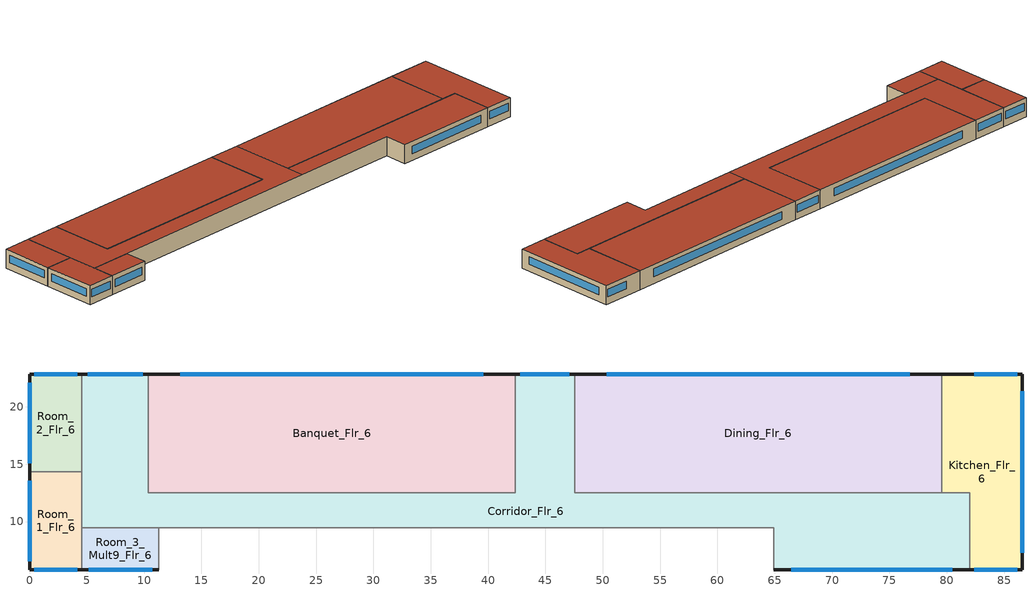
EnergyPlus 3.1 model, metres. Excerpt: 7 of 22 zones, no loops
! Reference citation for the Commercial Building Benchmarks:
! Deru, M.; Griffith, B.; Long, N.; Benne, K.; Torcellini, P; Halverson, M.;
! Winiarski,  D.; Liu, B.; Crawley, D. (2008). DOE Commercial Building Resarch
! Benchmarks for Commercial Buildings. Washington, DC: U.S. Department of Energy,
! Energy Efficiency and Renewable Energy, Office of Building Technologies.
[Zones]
Room_1_Flr_6
 floor adiabatic (INT-FLOOR-TOPSIDE): 4.57,14.33 4.57,5.79 0,5.79 0,14.33 z16.15
 wall outside (ext-walls): 0,14.33 0,5.79 4.57,5.79 z16.15:19.2
 wall to Room_2_Flr_6 (int-walls): 4.57,14.33 0,14.33 z16.15:19.2
 wall adiabatic (int-walls): 4.57,5.79 4.57,14.33 z16.15:19.2
 window (window_south): 0.4,5.79 4.17,5.79 z17.26:18.48
 window (window_west): 0,13.58 0,6.54 z17.26:18.48
 roof outside (roofs): 0,14.33 0,5.79 4.57,5.79 4.57,14.33 z19.2
Room_2_Flr_6
 floor adiabatic (INT-FLOOR-TOPSIDE): 4.57,22.86 4.57,14.33 0,14.33 0,22.86 z16.15
 wall outside (ext-walls): 4.57,22.86 0,22.86 0,14.33 z16.15:19.2
 wall adiabatic (int-walls): 4.57,14.33 4.57,22.86 z16.15:19.2
 window (window_north): 4.17,22.86 0.4,22.86 z17.26:18.48
 window (window_west): 0,22.11 0,15.07 z17.26:18.48
 roof outside (roofs): 0,22.86 0,14.33 4.57,14.33 4.57,22.86 z19.2
Room_3_Mult9_Flr_6
 floor adiabatic (INT-FLOOR-TOPSIDE): 11.28,9.45 11.28,5.79 4.57,5.79 4.57,9.45 z16.15
 wall outside (ext-walls): 4.57,5.79 11.28,5.79 z16.15:19.2
 wall adiabatic (int-walls): 11.28,5.79 11.28,9.45 4.57,9.45 4.57,5.79 z16.15:19.2
 window (window_south): 5.16,5.79 10.69,5.79 z17.26:18.48
 roof outside (roofs): 4.57,9.45 4.57,5.79 11.28,5.79 11.28,9.45 z19.2
Banquet_Flr_6
 floor adiabatic (INT-FLOOR-TOPSIDE): 42.37,22.86 42.37,12.5 10.36,12.5 10.36,22.86 z16.15
 wall outside (ext-walls): 42.37,22.86 10.36,22.86 z16.15:19.2
 wall to Corridor_Flr_6 (int-walls): 10.36,22.86 10.36,12.5 42.37,12.5 42.37,22.86 z16.15:19.2
 window (window_north): 39.57,22.86 13.16,22.86 z17.26:18.48
 roof outside (roofs): 10.36,22.86 10.36,12.5 42.37,12.5 42.37,22.86 z19.2
Dining_Flr_6
 floor adiabatic (INT-FLOOR-TOPSIDE): 79.55,22.86 79.55,12.5 47.55,12.5 47.55,22.86 z16.15
 wall outside (ext-walls): 79.55,22.86 47.55,22.86 z16.15:19.2
 wall to Kitchen_Flr_6 (int-walls): 79.55,12.5 79.55,22.86 z16.15:19.2
 wall adiabatic (int-walls): 47.55,12.5 79.55,12.5 z16.15:19.2
 wall to Corridor_Flr_6 (int-walls): 47.55,22.86 47.55,12.5 z16.15:19.2
 window (window_north): 76.75,22.86 50.35,22.86 z17.26:18.48
 roof outside (roofs): 47.55,22.86 47.55,12.5 79.55,12.5 79.55,22.86 z19.2
Kitchen_Flr_6
 floor adiabatic (INT-FLOOR-TOPSIDE): 79.55,12.5 79.55,22.86 86.56,22.86 86.56,5.79 81.99,5.79 81.99,12.5 z16.15
 wall outside (ext-walls): 81.99,5.79 86.56,5.79 86.56,22.86 79.55,22.86 z16.15:19.2
 wall adiabatic (int-walls): 79.55,12.5 81.99,12.5 z16.15:19.2
 wall to Corridor_Flr_6 (int-walls): 81.99,12.5 81.99,5.79 z16.15:19.2
 window (window_north): 86.16,22.86 82.39,22.86 z17.26:18.48
 window (window_east): 86.56,7.29 86.56,21.37 z17.26:18.48
 window (window_south): 82.39,5.79 86.16,5.79 z17.26:18.48
 roof outside (roofs): 79.55,12.5 81.99,12.5 81.99,5.79 86.56,5.79 86.56,22.86 79.55,22.86 z19.2
Corridor_Flr_6
 floor adiabatic (INT-FLOOR-TOPSIDE): 4.57,9.45 4.57,22.86 10.36,22.86 10.36,12.5 42.37,12.5 42.37,22.86 47.55,22.86 47.55,12.5 81.99,12.5 81.99,5.79 64.92,5.79 64.92,9.45 z16.15
 wall outside (ext-walls): 10.36,22.86 4.57,22.86 / 47.55,22.86 42.37,22.86 / 64.92,5.79 81.99,5.79 z16.15:19.2
 wall adiabatic (int-walls): 81.99,12.5 47.55,12.5 / 4.57,22.86 4.57,9.45 64.92,9.45 64.92,5.79 z16.15:19.2
 window (window_north): 9.86,22.86 5.08,22.86 / 47.09,22.86 42.82,22.86 z17.26:18.48
 window (window_south): 66.42,5.79 80.5,5.79 z17.26:18.48
 roof outside (roofs): 4.57,9.45 47.55,9.45 47.55,22.86 42.37,22.86 42.37,12.5 10.36,12.5 10.36,22.86 4.57,22.86 z19.2; 47.55,9.45 64.92,9.45 64.92,5.79 81.99,5.79 81.99,12.5 47.55,12.5 z19.2
[Building]
Benchmark Large Hotel New V1.1_3.1: North Axis=0; Terrain=City; Loads Convergence Tolerance Value=0.04; Temperature Convergence Tolerance Value=0.2; Solar Distribution=FullInteriorAndExterior; Maximum Number of Warmup Days=25
[Site:Location]
USA CA-LOS ANGELES: Latitude {deg}=33.92; Longitude {deg}=-118.4; Time Zone {hr}=-8; Elevation {m}=32
[Site:GroundTemperature:BuildingSurface]
20.133, 20.114, 20.098, 20.195, 20.555, 20.958, 22.367, 22.7, 22.775, 21.957, 20.592, 20.216
[Site:WaterMainsTemperature]
Calculation Method=CORRELATION; Annual Average Outdoor Air Temperature {C}=16.64; Maximum Difference In Monthly Average Outdoor Air Temperatures {deltaC}=6.8
[SizingPeriod:DesignDay] Barometric Pressure {Pa}=100941; Rain {0-no,1-yes}=0; Snow on ground {0-no,1-yes}=0; Day of Month=21; Daylight Savings Time Indicator=0; Humidity Indicating Type=WetBulb
Name | Maximum Dry-Bulb Temperature {C} | Daily Temp Range {C} | Humidity Indicating Conditions at Maximum Dry-Bulb | Wind Speed {m/s} design conditions vs. traditional 6.71 m/s (15 mph) | Wind Direction {Degrees; N=0, S=180} | Clearness {0.0 to 1.1} | Month | Day Type | Wind Speed {m/s} design conditions vs. traditional 3.35 m/s (7mph)
LOS_ANGELES Ann Htg 99.6% Condns DB | 6.6 | 0 | 6.6 | 2.5 | 80 | 0 | 1 | WinterDesignDay
LOS_ANGELES Ann Clg .4% Condns DB=>MWB | 29 | 6 | 17.9 |  | 250 | 1 | 8 | SummerDesignDay | 4.2
LOS_ANGELES Ann Clg .4% Condns WB=>MDB | 25.5 | 6 | 21.1 |  | 250 | 1 | 8 | SummerDesignDay | 4.2
[WindowMaterial:Glazing] Optical Data Type=SpectralAverage; Thickness=0.003; Infrared Transmittance at Normal Incidence=0; Front Side Infrared Hemispherical Emissivity=0.9; Back Side Infrared Hemispherical Emissivity=0.9; Conductivity=0.0199; Dirt Correction Factor for Solar and Visible Transmittance=1; Solar Diffusing=No
Name | Solar Transmittance at Normal Incidence | Front Side Solar Reflectance at Normal Incidence | Back Side Solar Reflectance at Normal Incidence | Visible Transmittance at Normal Incidence | Front Side Visible Reflectance at Normal Incidence | Back Side Visible Reflectance at Normal Incidence
Theoretical Glass [68] | 0.2442 | 0.7058 | 0.7058 | 0.3192 | 0.6308 | 0.6308
Theoretical Glass [66] | 0.3832 | 0.5668 | 0.5668 | 0.495 | 0.455 | 0.455
[Material] Thermal Absorptance=0.9
Name | Roughness | Thickness | Conductivity | Density | Specific Heat | Solar Absorptance | Visible Absorptance | Thickness {m} | Conductivity {W/m-K} | Density {kg/m3} | Specific Heat {J/kg-K}
Roof Membrane | VeryRough | 0.0095 | 0.16 | 1121.29 | 1460 | 0.7 | 0.7
Roof Insulation | MediumRough | 0.125 | 0.049 | 265 | 836.8 | 0.7 | 0.7
Metal Decking | MediumSmooth | 0.0015 | 45.006 | 7680 | 418.4 | 0.7 | 0.3
GP01 1/2 GYPSUM | Smooth | 0.0127 | 0.16 | 800 | 1090 | 0.7 | 0.5
1IN Stucco | Smooth | 0.0253 | 0.6918 | 1858 | 837 | 0.92 | 0.92
8IN Concrete HW | MediumRough | 0.2033 | 1.7296 | 2243 | 837 | 0.65 | 0.65
Wall Insulation [5] | MediumRough | 0.0453 | 0.0432 | 91 | 837 | 0.5 | 0.5
1/2IN Gypsum | Smooth | 0.0127 | 0.16 | 784.9 | 830 | 0.92 | 0.92
Std Wood 6inch | MediumSmooth |  |  |  |  | 0.7 | 0.7 | 0.15 | 0.12 | 540 | 1210
Std MAT-CC05 4  MW CONCRETE | Rough |  |  |  |  | 0.7 | 0.2 | 0.1 | 0.858 | 1968 | 836.8
[Material:NoMass]
Std CP02 CARPET PAD: Roughness=VeryRough; Thermal Resistance {m2-K/W}=0.21648; Thermal Absorptance=0.9; Solar Absorptance=0.7; Visible Absorptance=0.8
[Construction]
InteriorFurnishings: Std Wood 6inch
INT-FLOOR-TOPSIDE: Std MAT-CC05 4  MW CONCRETE, Std CP02 CARPET PAD
window_south; window_east; window_west: Theoretical Glass [68]
window_north: Theoretical Glass [66]
roofs: Roof Membrane, Roof Insulation, Metal Decking
int-walls: GP01 1/2 GYPSUM, GP01 1/2 GYPSUM
ext-walls: 1IN Stucco, 8IN Concrete HW, Wall Insulation [5], 1/2IN Gypsum
[Zone] Type=1; Ceiling Height=-9999; Part of Total Floor Area=Yes
Name | Multiplier | Volume
Room_1_Flr_6 | 1 | 118.9391
Room_2_Flr_6 | 1 | 118.9252
Room_3_Mult9_Flr_6 | 9 | 74.7691
Banquet_Flr_6; Dining_Flr_6 | 1 | 1010.89
Kitchen_Flr_6 | 1 | 314.872
Corridor_Flr_6 | 1 | 1256.16
[InternalMass] Construction=InteriorFurnishings
Name | Zone | Surface Area
Room_1_Flr_6_InternalMass_1 | Room_1_Flr_6 | 78.044
Room_2_Flr_6_InternalMass_1 | Room_2_Flr_6 | 78.0349
Room_3_Mult9_Flr_6_InternalMass_1 | Room_3_Mult9_Flr_6 | 49.0611
Banquet_Flr_6_InternalMass_1 | Banquet_Flr_6 | 663.3149
Dining_Flr_6_InternalMass_1 | Dining_Flr_6 | 663.3149
Kitchen_Flr_6_InternalMass_1 | Kitchen_Flr_6 | 206.6089
Corridor_Flr_6_InternalMass_1 | Corridor_Flr_6 | 824.2494
[People] Number of People Calculation Method=People; Fraction Radiant=0.3; User Specified Sensible Fraction=AUTOCALCULATE; Activity Level Schedule=ACTIVITY_SCH; Enable ASHRAE 55 Comfort Warnings=No; MRT Calculation=ZoneAveraged; Work Efficiency Schedule=WORK_EFF_SCH; Clothing Schedule=CLOTHING_SCH; Air Velocity Schedule=AIR_VELO_SCH; Thermal Comfort Report=FANGER
Name | Zone | Schedule | Number of People
Room_1_Flr_6 People | Room_1_Flr_6 | GuestRoom_Occ_Sch | 1.5
Room_2_Flr_6 People | Room_2_Flr_6 | GuestRoom_Occ_Sch | 1.5
Room_3_Mult9_Flr_6 People | Room_3_Mult9_Flr_6 | GuestRoom_Occ_Sch | 1.5
Banquet_Flr_6 People | Banquet_Flr_6 | BLDG_OCC_SCH | 237.9974
Dining_Flr_6 People | Dining_Flr_6 | BLDG_OCC_SCH | 237.9974
Kitchen_Flr_6 People | Kitchen_Flr_6 | BLDG_OCC_SCH | 5.5578
Corridor_Flr_6 People | Corridor_Flr_6 | BLDG_OCC_SCH | 4.4509
[Lights] Design Level Calculation Method=LightingLevel; Return Air Fraction=0; Fraction Radiant=0.7; Fraction Visible=0.2; Fraction Replaceable=1; Return Air Fraction is Calculated from Plenum Temperature=No
Name | Zone | Schedule | Design Level {W}
Room_1_Flr_6_Lights | Room_1_Flr_6 | GuestRoom_Ltg_Sch_Base | 462.0207
Room_2_Flr_6_Lights | Room_2_Flr_6 | GuestRoom_Ltg_Sch_Base | 461.9666
Room_3_Mult9_Flr_6_Lights | Room_3_Mult9_Flr_6 | GuestRoom_Ltg_Sch_Base | 290.4417
Banquet_Flr_6_Lights | Banquet_Flr_6 | BLDG_LIGHT_SCH | 4639.89
Dining_Flr_6_Lights | Dining_Flr_6 | BLDG_LIGHT_SCH | 4639.89
Kitchen_Flr_6_Lights | Kitchen_Flr_6 | BLDG_LIGHT_SCH | 1333.66
Corridor_Flr_6_Lights | Corridor_Flr_6 | BLDG_LIGHT_SCH | 2217.23
[ElectricEquipment] Design Level Calculation Method=EquipmentLevel
Name | Zone | Schedule | Design Level {W} | Fraction Latent | Fraction Radiant | Fraction Lost
Room_1_Flr_6_PlugMisc_Equip | Room_1_Flr_6 | GuestRoom_Eqp_Sch | 263.3986 | 0 | 0.5 | 0
Room_2_Flr_6_PlugMisc_Equip | Room_2_Flr_6 | GuestRoom_Eqp_Sch | 263.3678 | 0 | 0.5 | 0
Room_3_Mult9_Flr_6_PlugMisc_Equip | Room_3_Mult9_Flr_6 | GuestRoom_Eqp_Sch | 258.0614 | 0 | 0.5 | 0
Banquet_Flr_6_MiscPlug_Equip | Banquet_Flr_6 | Kitchen_Elec_Equip_SCH | 22493 | 0 | 0.5 | 0
Dining_Flr_6_MiscPlug_Equip | Dining_Flr_6 | Kitchen_Elec_Equip_SCH | 22493 | 0 | 0.5 | 0
Kitchen_Flr_6_MiscElec_Equip | Kitchen_Flr_6 | Kitchen_Elec_Equip_SCH | 52482.8 | 0.2 | 0.5 | 0.1
Kitchen_Flr_6_ExhFan_Equip | Kitchen_Flr_6 | Kitchen_Exhaust_SCH | 1577.46 | 0 | 0 | 1
Corridor_Flr_6_Elevators_Equip | Corridor_Flr_6 | BLDG_ELEVATORS | 120370 | 0 | 0.5 | 0
[ZoneInfiltration:DesignFlowRate] Schedule=INFIL_QUARTER_ON_SCH; Design Volume Flow Rate Calculation Method=Flow/Zone; Constant Term Coefficient=1; Temperature Term Coefficient=0; Velocity Term Coefficient=0; Velocity Squared Term Coefficient=0
Name | Zone | Design Flow Rate {m3/s}
Room_1_Flr_6_Infiltration | Room_1_Flr_6 | 0.0238
Room_2_Flr_6_Infiltration | Room_2_Flr_6 | 0.0238
Room_3_Mult9_Flr_6_Infiltration | Room_3_Mult9_Flr_6 | 0.0266
Banquet_Flr_6_Infiltration | Banquet_Flr_6 | 0.1292
Dining_Flr_6_Infiltration | Dining_Flr_6 | 0.1292
Kitchen_Flr_6_Infiltration | Kitchen_Flr_6 | 0.0577
Corridor_Flr_6_Infiltration | Corridor_Flr_6 | 0.1675
[GasEquipment]
Kitchen_Flr_6_MiscGas_Equip: Zone=Kitchen_Flr_6; Schedule=Kitchen_Gas_Equip_SCH; Design Level Calculation Method=EquipmentLevel; Design Level {W}=249920; Fraction Latent=0.1; Fraction Radiant=0.2; Fraction Lost=0.7
[ZoneMixing]
Kitchen_Flr_6 Exhaust Fanmixing_0: Zone=Kitchen_Flr_6; Schedule=Hours_of_operation; Design Flow Rate Calculation Method=Flow/Zone; Design Flow Rate=2.38; Source Zone=Dining_Flr_6; Delta Temperature=0
[Exterior:Lights]
Exterior Facade Lighting: Schedule=ALWAYS_ON; Design Level=3589.95; Control Option=AstronomicalClock
[UtilityCost:Tariff] Group=Comm Elect
Name | Output Meter | Conversion Factor Choice | Time of Use Period Schedule | Season Schedule | Demand Window Length | Monthly Charge or Variable
SCE_TOU-8_GeneralServiceLarge | Electricity:Facility | kWh | SCETOUSched | SCESeasonsSchedule | HalfHour | 246.33
SCE_GS-2_GeneralService | Electricity:Facility | kWh | SCETOUSched | SCESeasonsSchedule | HalfHour | 74.03
SCE_GS-1_GeneralService | Electricity:Facility | kWh |  | SCESeasonsSchedule | HalfHour | 15.25
CA_EIAMonthlyRateGas | Gas:Facility | MCF |  |  |  | 0
[UtilityCost:Charge:Simple]
Name | Charge Variable | Tariff | Source Variable | Season | Category Variable | Cost per Unit Value or Variable
 | SummerDeliveryOnPeakEnergyCharge | SCE_TOU-8_GeneralServiceLarge | PeakEnergy | Summer | EnergyCharges | 0.01676
 | SummerDeliveryOffPeakEnergyCharge | SCE_TOU-8_GeneralServiceLarge | OffPeakEnergy | Summer | EnergyCharges | 0.01676
 | SummerDeliveryMidPeakEnergyCharge | SCE_TOU-8_GeneralServiceLarge | MidPeakEnergy | Summer | EnergyCharges | 0.01676
 | WinterDeliveryOffPeakEnergyCharge | SCE_TOU-8_GeneralServiceLarge | OffPeakEnergy | Winter | EnergyCharges | 0.01676
 | WinterDeliveryMidPeakEnergyCharge | SCE_TOU-8_GeneralServiceLarge | MidPeakEnergy | Winter | EnergyCharges | 0.01676
 | FacilitiesDemandCharge | SCE_TOU-8_GeneralServiceLarge | TotalDemand | Annual | DemandCharges | 6.35
 | SummerTOUOnPeakDemandCharge | SCE_TOU-8_GeneralServiceLarge | PeakDemand | Summer | DemandCharges | 8.84
 | SummerTOUMidPeakDemandCharge | SCE_TOU-8_GeneralServiceLarge | MidPeakDemand | Summer | DemandCharges | 0.76
 | TransformerDemandCharge | SCE_TOU-8_GeneralServiceLarge | TotalDemand | Annual | DemandCharges | 1
 | PowerFactorDemandCharge | SCE_TOU-8_GeneralServiceLarge | TotalDemand | Annual | DemandCharges | 0.23
 | TaxofEightPercent | SCE_TOU-8_GeneralServiceLarge | SubTotal | Annual | Taxes | 0.08
 | AnnualDeliveryEnergyCharge | SCE_GS-2_GeneralService | totalEnergy | Annual | EnergyCharges | 0.0189
 | AnnualFacilityDemandURGCharge | SCE_GS-2_GeneralService | totalDemand | Annual | DemandCharges | 0.77
 | AnnualFacilityDemandDelivCharge | SCE_GS-2_GeneralService | totalDemand | Annual | DemandCharges | 5.44
 | SummerTimeRelatedDemandCharge | SCE_GS-2_GeneralService | totalDemand | Summer | DemandCharges | 1.87
 | SummerTimeDemandDelivCharge | SCE_GS-2_GeneralService | totalDemand | Summer | DemandCharges | 7.04
 | TaxofEightPercent | SCE_GS-2_GeneralService | SubTotal | Annual | Taxes | 0.08
 | SummerEnergyCharge | SCE_GS-1_GeneralService | totalEnergy | Summer | EnergyCharges | 0.0808
 | WinterEnergyCharge | SCE_GS-1_GeneralService | totalEnergy | Winter | EnergyCharges | 0.0351
 | AnnualDeliveryEnergyCharge | SCE_GS-1_GeneralService | totalEnergy | Annual | EnergyCharges | 0.0694
 | taxofEightPercent | SCE_GS-1_GeneralService | SubTotal | Summer | Taxes | 0.08
 | MonthlyRateGasCharge | CA_EIAMonthlyRateGas | totalEnergy | Annual | EnergyCharges | CA_MonthlyGasRates
 | TaxofEightPercent | CA_EIAMonthlyRateGas | SubTotal | Annual | Taxes | 0.08
[UtilityCost:Qualify] Variable=TotalDemand; Season=Annual; Threshold Test=Count
Name | Tariff | Qualify Type | Threshold Value or Variable | Number of Months
MinDemand500kw | SCE_TOU-8_GeneralServiceLarge | Minimum | 500 | 12
MaxDemand500kw | SCE_GS-2_GeneralService | Maximum | 500 | 1
MinDemand20kw | SCE_GS-2_GeneralService | Minimum | 20 | 12
MaxDemand20kw | SCE_GS-1_GeneralService | Maximum | 20 | 1
[UtilityCost:Charge:Block]
Charge Variable=AnnualUtilityRetained; Tariff=SCE_GS-2_GeneralService; Source Variable=TotalEnergy; Season=Annual; Category Variable=EnergyCharges; Block Size Multiplier Value or Variable=totalDemand; Block Size 1 Value or Variable=300; Block 1 Cost per Unit Value or Variable=0.0694; Block Size 2 Value or Variable=remaining; Block 2 Cost per Unit Value or Variable=0.0791
[UtilityCost:Variable]
CA_MonthlyGasRates: Tariff=CA_EIAMonthlyRateGas; January Value=9.37; February Value=8.88; March Value=8.2; April Value=7.29; May Value=7.82; June Value=8.26; July Value=8.23; August Value=8.21; September Value=7.9; October Value=8.09; November Value=7.64; December Value=8.43
[Schedule:Compact]
BLDG_LIGHT_SCH: Through: 12/31, For: Weekdays, Until: 01:00, 0.2, Until: 02:00, 0.15, Until: 05:00, 0.1, Until: 06:00, 0.2, Until: 07:00, 0.4, Until: 08:00, 0.5, Until: 10:00, 0.4, Until: 18:00, 0.25, Until: 19:00, 0.6, Until: 20:00, 0.8, Until: 21:00, 0.9, Until: 22:00, 0.8, Until: 23:00, 0.6, Until: 24:00, 0.3, For: Saturday, Until: 02:00, 0.2, Until: 06:00, 0.1, Until: 08:00, 0.3, Until: 10:00, 0.4, Until: 11:00, 0.3, Until: 18:00, 0.25, Until: 19:00, 0.6, Until: 22:00, 0.7, Until: 23:00, 0.6, Until: 24:00, 0.3, For: SummerDesignDay, Until: 24:00, 1, For: WinterDesignDay, Until: 24:00, 0, For: Sunday Holidays AllOtherDays, Until: 02:00, 0.3, Until: 06:00, 0.2, Until: 07:00, 0.3, Until: 09:00, 0.4, Until: 13:00, 0.3, Until: 18:00, 0.2, Until: 19:00, 0.5, Until: 20:00, 0.7, Until: 21:00, 0.8, Until: 22:00, 0.6, Until: 23:00, 0.5, Until: 24:00, 0.3
GuestRoom_Ltg_Sch_Base: Fraction, Through: 12/31, For: Weekdays, Until: 01:00, 0.22, Until: 02:00, 0.17, Until: 05:00, 0.11, Until: 06:00, 0.22, Until: 07:00, 0.44, Until: 08:00, 0.56, Until: 10:00, 0.44, Until: 18:00, 0.28, Until: 19:00, 0.67, Until: 20:00, 0.89, Until: 21:00, 1, Until: 22:00, 0.89, Until: 23:00, 0.67, Until: 24:00, 0.33, For: Saturday Sunday Holidays, Until: 02:00, 0.26, Until: 06:00, 0.11, Until: 08:00, 0.41, Until: 10:00, 0.56, Until: 11:00, 0.41, Until: 18:00, 0.33, Until: 19:00, 0.85, Until: 22:00, 1, Until: 23:00, 0.85, Until: 24:00, 0.41, For: WinterDesignDay, Until: 24:00, 0, For: SummerDesignDay CustomDay1 CustomDay2, Until: 24:00, 1
GuestRoom_Eqp_Sch: Fraction, Through: 12/31, For: Weekdays, Until: 06:00, 0.2, Until: 07:00, 0.62, Until: 08:00, 0.9, Until: 10:00, 0.43, Until: 17:00, 0.26, Until: 19:00, 0.51, Until: 20:00, 0.49, Until: 21:00, 0.66, Until: 22:00, 0.7, Until: 23:00, 0.35, Until: 24:00, 0.2, For: Saturday Sunday Holidays, Until: 06:00, 0.2, Until: 07:00, 0.3, Until: 08:00, 0.62, Until: 09:00, 0.9, Until: 10:00, 0.62, Until: 17:00, 0.29, Until: 18:00, 0.43, Until: 19:00, 0.51, Until: 20:00, 0.49, Until: 21:00, 0.66, Until: 22:00, 0.7, Until: 23:00, 0.35, Until: 24:00, 0.2, For: WinterDesignDay, Until: 24:00, 0, For: SummerDesignDay CustomDay1 CustomDay2, Until: 24:00, 1
Kitchen_Elec_Equip_SCH: Through: 12/31, For: Weekday, Until: 06:00, 0.1, Until: 07:00, 0.25, Until: 24:00, 0.3, For: Saturday, Until: 06:00, 0.1, Until: 07:00, 0.25, Until: 24:00, 0.3, For: SummerDesignDay, Until: 24:00, 0.3, For: WinterDesignDay, Until: 24:00, 0, For: Sunday Holidays AllOtherDays, Until: 06:00, 0.1, Until: 07:00, 0.25, Until: 24:00, 0.3
Kitchen_Gas_Equip_SCH: Through: 12/31, For: Weekdays Saturday, Until: 05:00, 0.02, Until: 06:00, 0.05, Until: 07:00, 0.1, Until: 08:00, 0.15, Until: 09:00, 0.2, Until: 10:00, 0.15, Until: 13:00, 0.25, Until: 14:00, 0.2, Until: 15:00, 0.15, Until: 16:00, 0.2, Until: 19:00, 0.3, Until: 21:00, 0.2, Until: 22:00, 0.15, Until: 23:00, 0.1, Until: 24:00, 0.05, For: SummerDesignDay, Until: 24:00, 0.25, For: WinterDesignDay, Until: 24:00, 0, For: Sunday Holidays AllOtherDays, Until: 05:00, 0.02, Until: 06:00, 0.05, Until: 07:00, 0.1, Until: 08:00, 0.15, Until: 09:00, 0.2, Until: 10:00, 0.15, Until: 13:00, 0.25, Until: 14:00, 0.2, Until: 15:00, 0.15, Until: 16:00, 0.2, Until: 19:00, 0.3, Until: 21:00, 0.2, Until: 22:00, 0.15, Until: 23:00, 0.1, Until: 24:00, 0.05
Kitchen_Exhaust_SCH: Through: 12/31, For: AllDays, Until: 07:00, 0, Until: 24:00, 0.16
BLDG_ELEVATORS: Fraction, Through: 12/31, For: AllDays, Until: 04:00, 0.05, Until: 05:00, 0.1, Until: 06:00, 0.2, Until: 07:00, 0.4, Until: 09:00, 0.5, Until: 10:00, 0.35, Until: 16:00, 0.15, Until: 17:00, 0.35, Until: 19:00, 0.5, Until: 21:00, 0.4, Until: 22:00, 0.3, Until: 23:00, 0.2, Until: 24:00, 0.1
BLDG_OCC_SCH: Through: 12/31, For: Weekdays, Until: 06:00, 0.9, Until: 07:00, 0.7, Until: 09:00, 0.4, Until: 15:00, 0.2, Until: 16:00, 0.3, Until: 19:00, 0.5, Until: 21:00, 0.7, Until: 22:00, 0.8, Until: 24:00, 0.9, For: SummerDesignDay, Until: 24:00, 1, For: Saturday, Until: 06:00, 0.9, Until: 07:00, 0.7, Until: 09:00, 0.5, Until: 17:00, 0.3, Until: 18:00, 0.5, Until: 21:00, 0.6, Until: 24:00, 0.7, For: WinterDesignDay, Until: 24:00, 0, For: Sunday Holidays AllOtherDays, Until: 08:00, 0.7, Until: 11:00, 0.5, Until: 13:00, 0.3, Until: 16:00, 0.2, Until: 17:00, 0.3, Until: 19:00, 0.4, Until: 21:00, 0.6, Until: 24:00, 0.8
GuestRoom_Occ_Sch: Fraction, Through: 12/31, For: Weekdays, Until: 06:00, 0.65, Until: 07:00, 0.5, Until: 09:00, 0.28, Until: 15:00, 0.13, Until: 16:00, 0.2, Until: 19:00, 0.35, Until: 21:00, 0.5, Until: 22:00, 0.58, Until: 24:00, 0.65, For: Saturday Sunday Holidays, Until: 06:00, 0.65, Until: 07:00, 0.0.50, Until: 09:00, 0.34, Until: 17:00, 0.2, Until: 18:00, 0.34, Until: 19:00, 0.35, Until: 21:00, 0.65, Until: 24:00, 0.5, For: WinterDesignDay, Until: 24:00, 0, For: SummerDesignDay CustomDay1 CustomDay2, Until: 24:00, 1
INFIL_QUARTER_ON_SCH: Through: 12/31, For: AllDays, Until: 24:00, 0.25
Hours_of_operation; ALWAYS_ON: Through: 12/31, For: AllDays, Until: 24:00, 1
ACTIVITY_SCH: Through: 12/31, For: AllDays, Until: 24:00, 120
WORK_EFF_SCH: Through: 12/31, For: AllDays, Until: 24:00, 0
AIR_VELO_SCH: Through: 12/31, For: AllDays, Until: 24:00, 0.2
CLOTHING_SCH: Through: 04/30, For: AllDays, Until: 24:00, 1, Through: 09/30, For: AllDays, Until: 24:00, 0.5, Through: 12/31, For: AllDays, Until: 24:00, 1
